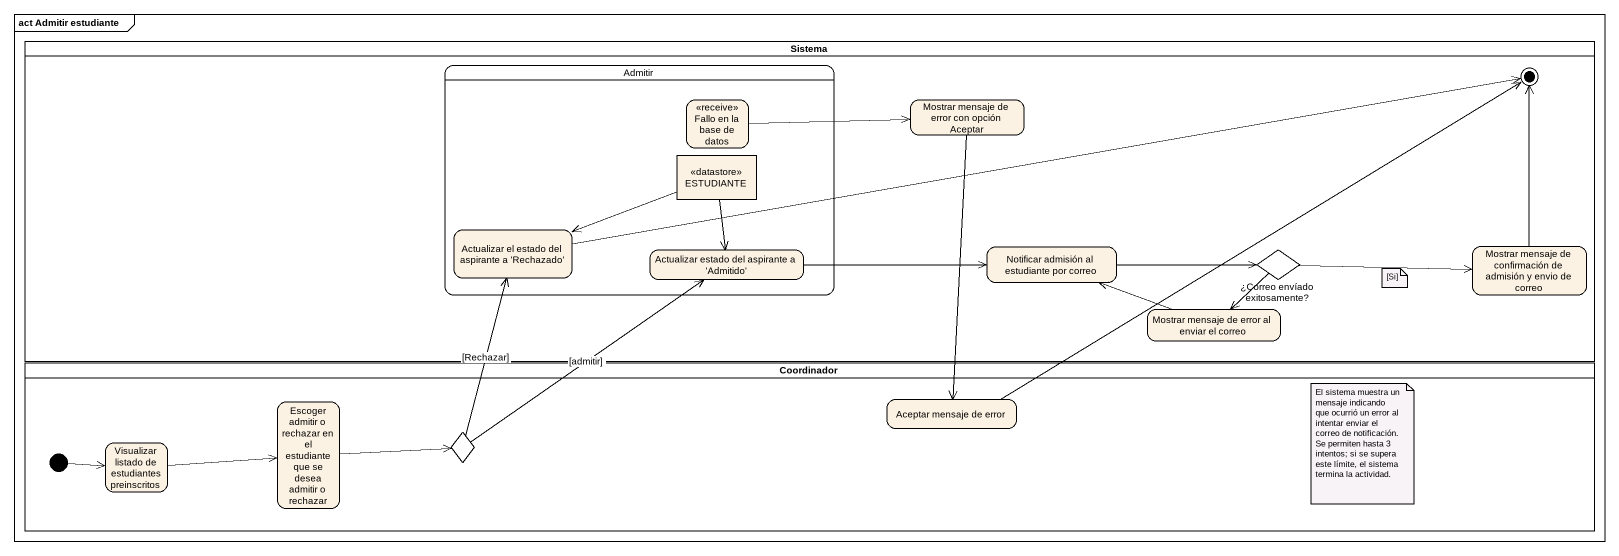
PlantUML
@startuml
mainframe act Admitir estudiante
hide empty description
state Sistema <<partition>> {
  state Admitir {
    state "Fallo en la base de datos" as Fallo_en_la_base_de_datos <<receive>>
    state ESTUDIANTE <<datastore>>
    state "Actualizar el estado del aspirante a 'Rechazado'" as Actualizar_el_estado_del
    state "Actualizar estado del aspirante a 'Admitido'" as Actualizar_estado_del
  }
  state "Mostrar mensaje de error con opción Aceptar" as Mostrar_mensaje_de_error
  state final1 <<end>>
  state "Notificar admisión al estudiante por correo" as Notificar_admisión_al
  state "¿Correo envíado exitosamente?" as Correo_envíado_exitosamente <<choice>>
  state "Mostrar mensaje de confirmación de admisión y envio de correo" as Mostrar_mensaje_de
  state "Mostrar mensaje de error al enviar el correo" as Mostrar_mensaje_de_error_al
}
state Coordinador <<partition>> {
  state "Escoger admitir o rechazar en el estudiante que se desea admitir o rechazar" as Escoger_admitir_o_rechazar
  state "Aceptar mensaje de error" as Aceptar_mensaje_de_error
  state "Visualizar listado de estudiantes preinscritos" as Visualizar_listado_de
  state choice1 <<choice>>
  [*] -right-> Visualizar_listado_de
}
Fallo_en_la_base_de_datos -right-> Mostrar_mensaje_de_error
Mostrar_mensaje_de_error --> Aceptar_mensaje_de_error
ESTUDIANTE -left-> Actualizar_el_estado_del
ESTUDIANTE --> Actualizar_estado_del
Actualizar_el_estado_del -right-> final1
Actualizar_estado_del -right-> Notificar_admisión_al
Notificar_admisión_al -right-> Correo_envíado_exitosamente
Correo_envíado_exitosamente -right-> Mostrar_mensaje_de
Correo_envíado_exitosamente --> Mostrar_mensaje_de_error_al
Mostrar_mensaje_de -up-> final1
Mostrar_mensaje_de_error_al -left-> Notificar_admisión_al
Escoger_admitir_o_rechazar -right-> choice1
Aceptar_mensaje_de_error -right-> final1
Visualizar_listado_de -right-> Escoger_admitir_o_rechazar
choice1 -up-> Actualizar_el_estado_del : [Rechazar]
choice1 -up-> Actualizar_estado_del : [admitir]
note as N1
  [Si]
end note
note as N2
  El sistema muestra un mensaje indicando que ocurrió un error al intentar enviar el correo de notificación.
  Se permiten hasta 3 intentos; si se supera este límite, el sistema termina la actividad.
end note
@enduml
